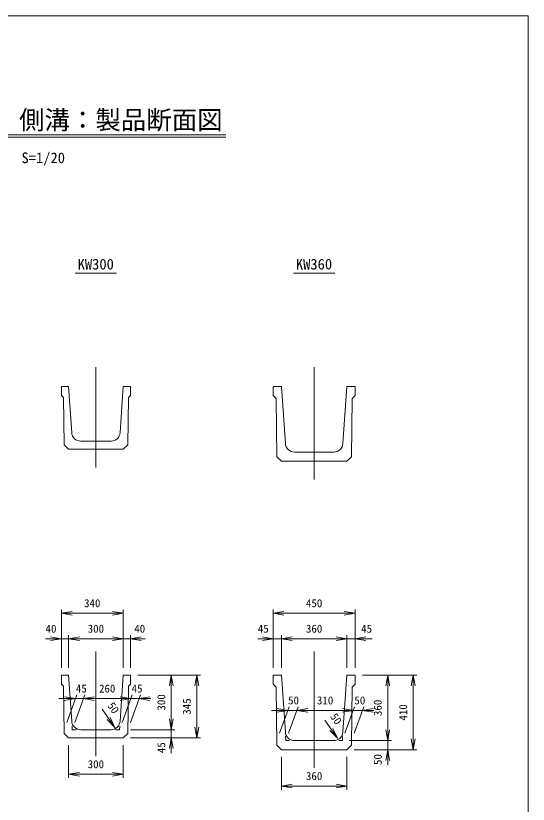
# Model space of a CAD drawing. Units: millimetres, scale not verified, with parts at other scales. Extents: x 5207 to 17060, y 2604 to 17332.
# Drawn here: x 14243 to 17060, y 6246 to 10580 of the extents above; entities that cross this region are included whole.
import ezdxf
from ezdxf.enums import TextEntityAlignment as Align

# ---------------------------------------------------------------- set-up
doc = ezdxf.new("R2010")
doc.units = ezdxf.units.MM
doc.header["$LTSCALE"] = 20
doc.layers.add('0_2', color=4, linetype='Continuous', lineweight=18)
doc.styles.add('ＭＳ ゴシック-5.0-0.0', font='')
doc.styles.get('ＭＳ ゴシック-5.0-0.0').set_extended_font_data('ＭＳ ゴシック-5.0-0.0')

msp = doc.modelspace()

# ---------------------------------------------------------------- linework, layer by layer
at = {"layer": '0_2'}
for p, q in [((17060.34, 10580.19), (11424.78, 10580.19)), ((17060.34, 2603.7), (17060.34, 10580.19)), ((13228.55, 9926.6), (15397.37, 9926.6)), ((13228.55, 9912.6), (15397.37, 9912.6)), ((14795.77, 9165.78), (14569.09, 9165.78)), ((15769.42, 9165.78), (15996.1, 9165.78)), ((14683.23, 8648.51), (14683.23, 8097)), ((15883.23, 8648.51), (15883.23, 8032)), ((14493.23, 8542), (14533.23, 8542)), ((14493.23, 8542), (14493.23, 8492)), ((14550.12, 8288.68), (14533.23, 8542)), ((14816.34, 8288.68), (14833.23, 8542)), ((14873.23, 8542), (14833.23, 8542)), ((14873.23, 8542), (14873.23, 8492)), ((15703.23, 8542), (15658.23, 8542)), ((15658.23, 8542), (15658.23, 8492)), ((15725, 8228.54), (15703.23, 8542)), ((16041.46, 8228.54), (16063.23, 8542)), ((16063.23, 8542), (16108.23, 8542)), ((16108.23, 8542), (16108.23, 8492)), ((14493.23, 8492), (14504.25, 8480.99)), ((14504.25, 8480.99), (14508.57, 8221.67)), ((14862.21, 8480.99), (14857.89, 8221.67)), ((14873.23, 8492), (14862.21, 8480.99)), ((15658.23, 8492), (15674.15, 8476.09)), ((15674.15, 8476.09), (15678.58, 8156.65)), ((16092.32, 8476.09), (16087.88, 8156.65)), ((16108.23, 8492), (16092.32, 8476.09)), ((14600.01, 8242), (14766.45, 8242)), ((14533.23, 8197), (14508.57, 8221.67)), ((14533.23, 8197), (14833.23, 8197)), ((14833.23, 8197), (14857.89, 8221.67)), ((15703.23, 8132), (15678.58, 8156.65)), ((15774.88, 8182), (15991.58, 8182)), ((16063.23, 8132), (16087.88, 8156.65)), ((15703.23, 8132), (16063.23, 8132)), ((14493.23, 6995.96), (14493.23, 7315.96)), ((14493.23, 7295.96), (14552.32, 7306.38)), ((14493.23, 7295.96), (14552.32, 7285.54)), ((14833.23, 7295.96), (14493.23, 7295.96)), ((14833.23, 7295.96), (14774.14, 7306.38)), ((14833.23, 7295.96), (14774.14, 7285.54)), ((14833.23, 6995.96), (14833.23, 7315.96)), ((15658.23, 6995.96), (15658.23, 7315.96)), ((15658.23, 7295.96), (15717.32, 7306.38)), ((15658.23, 7295.96), (15717.32, 7285.54)), ((16108.23, 7295.96), (15658.23, 7295.96)), ((16108.23, 7295.96), (16049.14, 7306.38)), ((16108.23, 7295.96), (16049.14, 7285.54)), ((16108.23, 6995.96), (16108.23, 7315.96)), ((14493.23, 7155.96), (14406.45, 7155.96)), ((14493.23, 7155.96), (14434.14, 7166.38)), ((14493.23, 7155.96), (14434.14, 7145.54)), ((14493.23, 7155.96), (14533.23, 7155.96)), ((14533.23, 6995.96), (14533.23, 7175.96)), ((14533.23, 7155.96), (14592.32, 7166.38)), ((14533.23, 7155.96), (14592.32, 7145.54)), ((14833.23, 7155.96), (14533.23, 7155.96)), ((14833.23, 7155.96), (14774.14, 7166.38)), ((14833.23, 7155.96), (14774.14, 7145.54)), ((14873.23, 7155.96), (14833.23, 7155.96)), ((14873.23, 6995.96), (14873.23, 7175.96)), ((14873.23, 7155.96), (14932.32, 7166.38)), ((14873.23, 7155.96), (14954.29, 7155.96)), ((14873.23, 7155.96), (14932.32, 7145.54)), ((15658.23, 7155.96), (15573.46, 7155.96)), ((15658.23, 7155.96), (15599.14, 7166.38)), ((15658.23, 7155.96), (15599.14, 7145.54)), ((15658.23, 7155.96), (15703.23, 7155.96)), ((15703.23, 6995.96), (15703.23, 7175.96)), ((15703.23, 7155.96), (15762.32, 7166.38)), ((15703.23, 7155.96), (15762.32, 7145.54)), ((15703.23, 7155.96), (16063.23, 7155.96)), ((16063.23, 7155.96), (16004.14, 7166.38)), ((16063.23, 7155.96), (16004.14, 7145.54)), ((16063.23, 6995.96), (16063.23, 7175.96)), ((16108.23, 7155.96), (16063.23, 7155.96)), ((16108.23, 7155.96), (16167.32, 7166.38)), ((16108.23, 7155.96), (16201.74, 7155.96)), ((16108.23, 7155.96), (16167.32, 7145.54)), ((14683.23, 7085.96), (14683.23, 6510.96)), ((15883.23, 7085.96), (15883.23, 6445.96)), ((14493.23, 6955.96), (14533.23, 6955.96)), ((14493.23, 6955.96), (14493.23, 6905.96)), ((14550.12, 6702.63), (14533.23, 6955.96)), ((14816.34, 6702.63), (14833.23, 6955.96)), ((14873.23, 6955.96), (14833.23, 6955.96)), ((14873.23, 6955.96), (14873.23, 6905.96)), ((14913.23, 6955.96), (15257.89, 6955.96)), ((15097.89, 6955.96), (15087.47, 6896.87)), ((15097.89, 6955.96), (15108.31, 6896.87)), ((15097.89, 6955.96), (15097.89, 6655.96)), ((15237.89, 6955.96), (15227.47, 6896.87)), ((15237.89, 6955.96), (15248.31, 6896.87)), ((15237.89, 6955.96), (15237.89, 6610.96)), ((15703.23, 6955.96), (15658.23, 6955.96)), ((15658.23, 6955.96), (15658.23, 6905.96)), ((15725, 6642.5), (15703.23, 6955.96)), ((16041.46, 6642.5), (16063.23, 6955.96)), ((16063.23, 6955.96), (16108.23, 6955.96)), ((16108.23, 6955.96), (16108.23, 6905.96)), ((16148.23, 6955.96), (16447.88, 6955.96)), ((16287.88, 6955.96), (16277.46, 6896.87)), ((16287.88, 6955.96), (16298.3, 6896.87)), ((16287.88, 6955.96), (16287.88, 6595.96)), ((16427.88, 6955.96), (16417.46, 6896.87)), ((16427.88, 6955.96), (16438.3, 6896.87)), ((16427.88, 6545.96), (16427.88, 6955.96)), ((14493.23, 6905.96), (14504.25, 6894.94)), ((14504.25, 6894.94), (14508.57, 6635.62)), ((14862.21, 6894.94), (14857.89, 6635.62)), ((14873.23, 6905.96), (14862.21, 6894.94)), ((15658.23, 6905.96), (15674.15, 6890.04)), ((16108.23, 6905.96), (16092.32, 6890.04)), ((15674.15, 6890.04), (15678.58, 6570.61)), ((16092.32, 6890.04), (16087.88, 6570.61)), ((14570.4, 6826.78), (14479.35, 6826.78)), ((14570.4, 6826.78), (14511.32, 6837.2)), ((14570.4, 6826.78), (14511.32, 6816.36)), ((14522.79, 6695.96), (14577.68, 6846.78)), ((14567.79, 6695.96), (14622.68, 6846.78)), ((14570.4, 6826.78), (14615.4, 6826.78)), ((14615.4, 6826.78), (14674.49, 6837.2)), ((14615.4, 6826.78), (14674.49, 6837.2)), ((14615.4, 6826.78), (14632.97, 6826.78)), ((14615.4, 6826.78), (14674.49, 6816.36)), ((14615.4, 6826.78), (14674.49, 6816.36)), ((14615.4, 6826.78), (14875.4, 6826.78)), ((14875.4, 6826.78), (14816.32, 6837.2)), ((14875.4, 6826.78), (14816.32, 6816.36)), ((14827.79, 6695.96), (14882.68, 6846.78)), ((14872.79, 6695.96), (14927.68, 6846.78)), ((14875.4, 6826.78), (14920.4, 6826.78)), ((14920.4, 6826.78), (14979.49, 6837.2)), ((14920.4, 6826.78), (14979.49, 6837.2)), ((14920.4, 6826.78), (14985.54, 6826.78)), ((14920.4, 6826.78), (14979.49, 6816.36)), ((14920.4, 6826.78), (14939.72, 6826.78)), ((14920.4, 6826.78), (14979.49, 6816.36)), ((14746.64, 6725.96), (14716.78, 6768.61)), ((15738.4, 6761.78), (15648.31, 6761.78)), ((15738.4, 6761.78), (15679.31, 6772.2)), ((15738.4, 6761.78), (15679.31, 6751.36)), ((15692.78, 6636.45), (15745.68, 6781.78)), ((15738.4, 6761.78), (15788.28, 6761.78)), ((15742.67, 6636.45), (15795.56, 6781.78)), ((15742.79, 6635.96), (15795.86, 6781.78)), ((15788.28, 6761.78), (15847.37, 6772.2)), ((15788.28, 6761.78), (15799.94, 6761.78)), ((15788.28, 6761.78), (15847.37, 6751.36)), ((15788.58, 6761.78), (15847.67, 6772.2)), ((15788.58, 6761.78), (15847.67, 6751.36)), ((15788.58, 6761.78), (16098.58, 6761.78)), ((16098.58, 6761.78), (16039.5, 6772.2)), ((16098.58, 6761.78), (16039.5, 6751.36)), ((16052.79, 6635.96), (16105.86, 6781.78)), ((16098.58, 6761.78), (16148.58, 6761.78)), ((16102.79, 6635.96), (16155.86, 6781.78)), ((16148.58, 6761.78), (16207.67, 6772.2)), ((16148.58, 6761.78), (16207.67, 6772.2)), ((16148.58, 6761.78), (16212.27, 6761.78)), ((16148.58, 6761.78), (16207.67, 6751.36)), ((16148.58, 6761.78), (16164.46, 6761.78)), ((16148.58, 6761.78), (16207.67, 6751.36)), ((14746.64, 6725.96), (14786.79, 6668.62)), ((14786.79, 6668.62), (14761.44, 6723)), ((14553.23, 6655.96), (14551.81, 6677.25)), ((14786.79, 6668.62), (14744.37, 6711.05)), ((14813.23, 6655.96), (14814.58, 6676.21)), ((15097.89, 6655.96), (15087.47, 6715.05)), ((15097.89, 6655.96), (15108.31, 6715.05)), ((15971.64, 6665.96), (15941.78, 6708.61)), ((14533.23, 6610.96), (14508.57, 6635.62)), ((14553.23, 6655.96), (14574.45, 6655.96)), ((14600.01, 6655.96), (14766.45, 6655.96)), ((14790.57, 6655.96), (14813.23, 6655.96)), ((14833.23, 6610.96), (14857.89, 6635.62)), ((14873.23, 6655.96), (15117.89, 6655.96)), ((15097.89, 6655.96), (15097.89, 6610.96)), ((15237.89, 6610.96), (15227.47, 6670.05)), ((15237.89, 6610.96), (15248.31, 6670.05)), ((16011.79, 6608.62), (15969.37, 6651.05)), ((15971.64, 6665.96), (16011.79, 6608.62)), ((16011.79, 6608.62), (15986.44, 6663)), ((16287.88, 6595.96), (16277.46, 6655.05)), ((16287.88, 6595.96), (16298.3, 6655.05)), ((14533.23, 6610.96), (14833.23, 6610.96)), ((14873.23, 6610.96), (15257.89, 6610.96)), ((15097.89, 6610.96), (15087.47, 6551.87)), ((15097.89, 6610.96), (15097.89, 6526.9)), ((15097.89, 6610.96), (15108.31, 6551.87)), ((15728.23, 6595.96), (15726.54, 6620.27)), ((15728.23, 6595.96), (15748.09, 6595.96)), ((15774.88, 6595.96), (15991.58, 6595.96)), ((16018.46, 6595.96), (16038.23, 6595.96)), ((16038.23, 6595.96), (16039.79, 6618.44)), ((16078.23, 6595.96), (16307.88, 6595.96)), ((16287.88, 6595.96), (16287.88, 6545.96)), ((16427.88, 6545.96), (16417.46, 6605.05)), ((16427.88, 6545.96), (16438.3, 6605.05)), ((14533.23, 6390.96), (14533.23, 6570.96)), ((14833.23, 6390.96), (14833.23, 6570.96)), ((15703.23, 6545.96), (15678.58, 6570.61)), ((15703.23, 6545.96), (16063.23, 6545.96)), ((16063.23, 6545.96), (16087.88, 6570.61)), ((16103.23, 6545.96), (16447.88, 6545.96)), ((16287.88, 6545.96), (16277.46, 6486.87)), ((16287.88, 6545.96), (16287.88, 6461.9)), ((16287.88, 6545.96), (16298.3, 6486.87)), ((15703.23, 6325.96), (15703.23, 6505.96)), ((16063.23, 6325.96), (16063.23, 6505.96)), ((14533.23, 6410.96), (14592.32, 6421.38)), ((14833.23, 6410.96), (14774.14, 6421.38)), ((14533.23, 6410.96), (14592.32, 6400.54)), ((14533.23, 6410.96), (14833.23, 6410.96)), ((14833.23, 6410.96), (14774.14, 6400.54)), ((15703.23, 6345.96), (15762.32, 6356.38)), ((15703.23, 6345.96), (15762.32, 6335.54)), ((15703.23, 6345.96), (16063.23, 6345.96)), ((16063.23, 6345.96), (16004.14, 6356.38)), ((16063.23, 6345.96), (16004.14, 6335.54))]:
    msp.add_line(p, q, dxfattribs=at)
for centre, start, end in [((14600.01, 8292), 183.81407, 270), ((14766.45, 8292), 270, 356.18593), ((15774.88, 8232), 183.9725, 270), ((15991.58, 8232), 270, 356.0275), ((14600.01, 6705.96), 183.81407, 270), ((14766.45, 6705.96), 270, 356.18593), ((15774.88, 6645.96), 183.9725, 270), ((15991.58, 6645.96), 270, 356.0275)]:
    msp.add_arc(centre, 50, start, end, dxfattribs=at)

# ---------------------------------------------------------------- texts
at = {"layer": '0_2', "color": 7, "style": 'ＭＳ ゴシック-5.0-0.0'}
for s, height, p in [('水路用（ＫＷ）側溝：製品断面図', 102.6, (13280.96, 9925.47)), ('縮尺\u3000S=1/20', 58.65, (14033.91, 9752.5)), ('KW300', 58.65, (14582.57, 9167.86)), ('KW360', 58.65, (15782.58, 9167.86)), ('340', 43.99, (14618.23, 7315.96)), ('450', 43.99, (15838.23, 7315.96)), ('40', 43.99, (14406.45, 7175.96)), ('300', 43.99, (14638.23, 7175.96)), ('40', 43.99, (14894.29, 7175.96)), ('45', 43.99, (15573.46, 7175.96)), ('360', 43.99, (15838.23, 7175.96)), ('45', 43.99, (16141.74, 7175.96)), ('45', 43.99, (14572.97, 6846.78)), ('260', 43.99, (14700.4, 6846.78)), ('45', 43.99, (14879.72, 6846.78)), ('50', 43.99, (15739.94, 6781.78)), ('310', 43.99, (15898.58, 6781.78)), ('50', 43.99, (16104.46, 6781.78)), ('300', 43.99, (14638.23, 6430.96)), ('360', 43.99, (15838.23, 6365.96))]:
    msp.add_text(s, height=height, dxfattribs=at).set_placement(p, align=Align.BOTTOM_LEFT)
for s, rotation, p in [('50', 305, (14733.16, 6780.08)), ('300', 90, (15077.89, 6760.96)), ('345', 90, (15217.89, 6738.46)), ('360', 90, (16267.88, 6730.96)), ('410', 90, (16407.88, 6705.96)), ('50', 305, (15958.16, 6720.08)), ('45', 90, (15077.89, 6526.9)), ('50', 90, (16267.88, 6461.9))]:
    msp.add_text(s, height=43.99, rotation=rotation, dxfattribs=at).set_placement(p, align=Align.BOTTOM_LEFT)

doc.saveas('drawing.dxf')
